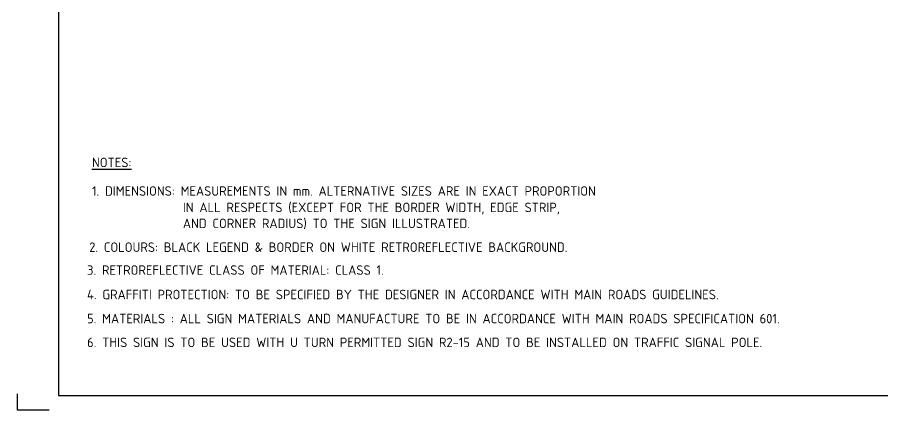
# Model space of a CAD drawing. Extents: x 0 to 420, y 0 to 297.
# Drawn here: x 0 to 272.6, y 0 to 123.5 of the extents above; entities that cross this region are included whole.
import ezdxf
from ezdxf.enums import TextEntityAlignment as Align

# ---------------------------------------------------------------- set-up
doc = ezdxf.new("R2010")
doc.units = 0
doc.layers.get('0').update_dxf_attribs({"linetype": 'CONTINUOUS'})
for name, color, linetype in [('T25', 1, 'CONTINUOUS'), ('TBLK18', 4, 'CONTINUOUS'), ('TBLK25', 1, 'CONTINUOUS'), ('TBLK35', 3, 'CONTINUOUS'), ('TBLK50', 7, 'CONTINUOUS')]:
    doc.layers.add(name, color=color, linetype=linetype)
doc.styles.add('ISO', font='iso3098b.shx')

# ---------------------------------------------------------------- blocks, each defined once
blk = doc.blocks.new('A3BBLK')
at = {"layer": 'TBLK25'}
for p, q in [((0, 5), (0, 0)), ((0, 0), (10, 0))]:
    blk.add_line(p, q, dxfattribs=at)
at = {"layer": 'TBLK50'}
for p, q in [((13, 292.5), (13, 4.5)), ((13, 4.5), (415.5, 4.5))]:
    blk.add_line(p, q, dxfattribs=at)
blk = doc.blocks.new('title block')
blk.add_blockref('A3BBLK', (0, 0))
at = {"layer": 'TBLK18', "style": 'ISO'}
blk.add_attdef('MR_DIRECTORATE', text='', height=1.5, dxfattribs=at).set_placement((381.5, 67.12), align=Align.CENTER)
for tag, p in [('STREET_NAME', (355.51, 61.1)), ('TELEPHONE_NO.', (368.31, 58.84)), ('SUBURB_POSTCODE', (388.49, 61.1)), ('FAX_NO.', (393.56, 58.84))]:
    blk.add_attdef(tag, p, '', height=1.5, dxfattribs=at)
at = {"layer": 'TBLK25', "style": 'ISO'}
for tag, height, p in [('MR_BRANCH', 2, (381.5, 64.2)), ('ROAD_SECTION', 1.75, (384.5, 29.16)), ('SLK', 1.75, (384.5, 26.11)), ('CHAINAGE', 1.75, (384.5, 19.21))]:
    blk.add_attdef(tag, text='', height=height, dxfattribs=at).set_placement(p, align=Align.CENTER)
for tag, p, height in [('FILE_NUMBER', (371.77, 53.24), 2.5), ('DESIGNED_/_DRAWN', (371.77, 48.49), 2), ('VERIFIED', (371.77, 43.49), 2), ('APPROVED', (371.77, 38.49), 2), ('LOCAL_AUTHORITY', (370.48, 16.73), 1.25)]:
    blk.add_attdef(tag, p, '', height=height, dxfattribs=at)
at = {"layer": 'TBLK35', "style": 'ISO', "width": 0.9}
for tag, p in [('ROAD_PROJECT&NUMBER', (384.5, 32.23)), ('DRAWING_DESCRIPTION', (384.5, 22.29))]:
    blk.add_attdef(tag, text='', height=2.5, dxfattribs=at).set_placement(p, align=Align.CENTER)
at = {"layer": 'TBLK50', "style": 'ISO'}
blk.add_attdef('DRG_NUMBER', (356.8, 6.02), '', height=5, dxfattribs=at)

msp = doc.modelspace()

# ---------------------------------------------------------------- block references
at = {"color": 1}
msp.add_blockref('title block', (0, 0), dxfattribs=at)

# ---------------------------------------------------------------- texts
at = {"layer": 'T25', "color": 3, "style": 'ISO'}
for s, p in [('%%UNOTES:', (23.526802, 76.343687)), ('1. DIMENSIONS: MEASUREMENTS IN mm. ALTERNATIVE SIZES ARE IN EXACT PROPORTION', (23.526802, 67.343687)), ('IN ALL RESPECTS (EXCEPT FOR THE BORDER WIDTH, EDGE STRIP, ', (52.160103, 62.186702)), ('AND CORNER RADIUS) TO THE SIGN ILLUSTRATED.', (52.160103, 57.145834)), ('2. COLOURS: BLACK LEGEND & BORDER ON WHITE RETROREFLECTIVE BACKGROUND.', (22.643404, 49.658011)), ('3. RETROREFLECTIVE CLASS OF MATERIAL: CLASS 1.', (21.980853, 42.45411)), ('4. GRAFFITI PROTECTION: TO BE SPECIFIED BY THE DESIGNER IN ACCORDANCE WITH MAIN ROADS GUIDELINES.', (21.980853, 34.758241)), ('5. MATERIALS : ALL SIGN MATERIALS AND MANUFACTURE TO BE IN ACCORDANCE WITH MAIN ROADS SPECIFICATION 601.', (21.980853, 27.18155)), ('6. THIS SIGN IS TO BE USED WITH U TURN PERMITTED SIGN R2-15 AND TO BE INSTALLED ON TRAFFIC SIGNAL POLE.', (21.980853, 19.690779))]:
    msp.add_text(s, height=3, dxfattribs=at).set_placement(p)

doc.saveas('drawing.dxf')
